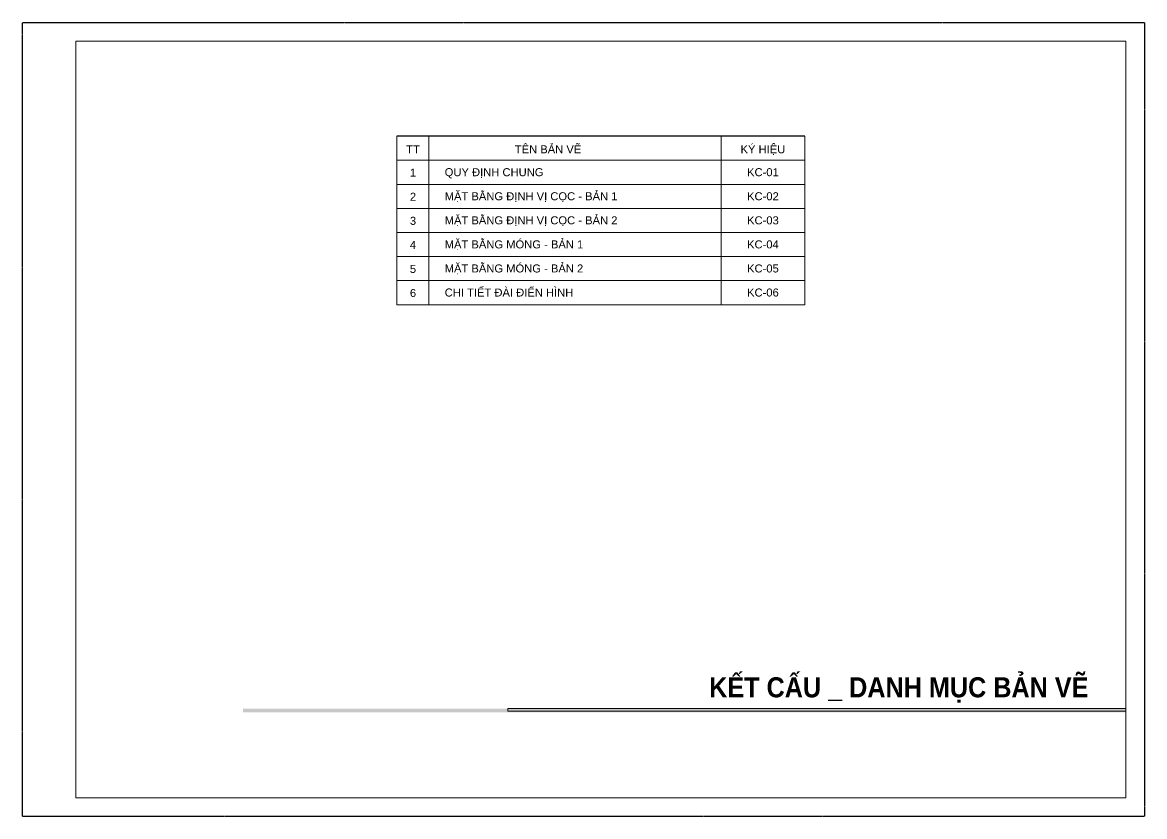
# Model space of a CAD drawing. Header units: millimetres. Extents: x 0 to 837459, y -815537 to -10000.
# Drawn here: x 0 to 168200, y -128941 to -10000 of the extents above; entities that cross this region are included whole.
import ezdxf
from ezdxf.enums import TextEntityAlignment as Align

# ---------------------------------------------------------------- set-up
doc = ezdxf.new("R2010")
doc.units = ezdxf.units.MM
doc.header["$LTSCALE"] = 100
doc.linetypes.add('HIDDEN', pattern=[0.375, 0.25, -0.125])
for name, color, linetype, lineweight in [('QA_MANH', 8, 'Continuous', 9), ('QA_TEXT', 7, 'Continuous', 15), ('QA_THAY', 7, 'Continuous', 15)]:
    doc.layers.add(name, color=color, linetype=linetype, lineweight=lineweight)
doc.styles.add('Arial', font='arial.ttf', dxfattribs={"width": 0.7})
doc.styles.add('HELVETLNSH', font='')
doc.styles.get('HELVETLNSH').set_extended_font_data('.VnHelvetInsH', bold=True)

msp = doc.modelspace()

# ---------------------------------------------------------------- hatches: boundary and pattern name
at = {"layer": 'QA_THAY'}
msp.add_hatch(color=256, dxfattribs=at).paths.add_polyline_path([(33045, -113336), (165397, -113336), (165397, -112778), (33045, -112778)])

# ---------------------------------------------------------------- linework, layer by layer
msp.add_line((117267, -27044), (56140, -27044))
at = {"layer": 'Defpoints', "color": 252, "linetype": 'HIDDEN'}
msp.add_lwpolyline([(0, -10000), (168200, -10000), (168200, -128941), (0, -128941)], close=True, dxfattribs=at)
at = {"layer": 'QA_MANH'}
for p, q in [((117267, -34253), (56140, -34253)), ((117267, -37857), (56140, -37857)), ((117267, -41461), (56140, -41461)), ((117267, -45066), (56140, -45066)), ((117267, -48670), (56140, -48670))]:
    msp.add_line(p, q, dxfattribs=at)
at = {"layer": 'QA_TEXT'}
for p, q in [((117267, -27044), (56140, -27044)), ((56140, -52274), (56140, -27044)), ((60940, -52274), (60940, -27044)), ((104724, -52274), (104724, -27044)), ((117267, -52274), (117267, -27044)), ((117267, -30649), (56140, -30649)), ((117267, -52274), (56140, -52274))]:
    msp.add_line(p, q, dxfattribs=at)
at = {"layer": 'QA_THAY'}
for points in [[(8010, -12803), (165397, -12803), (165397, -126138), (8010, -126138)], [(72750, -113169), (165397, -113169), (165397, -112778), (72750, -112778)]]:
    msp.add_lwpolyline(points, close=True, dxfattribs=at)

# ---------------------------------------------------------------- texts
at = {"layer": 'QA_TEXT', "style": 'Arial'}
for s, p in [('TT', (58540, -29598)), ('TÊN BẢN VẼ', (78788, -29598)), ('KÝ HIỆU', (110995, -29598)), ('1', (58540, -33099)), ('KC-01', (110995, -33029)), ('2', (58540, -36704)), ('KC-02', (110995, -36633)), ('3', (58540, -40308)), ('KC-03', (110995, -40237)), ('4', (58540, -43912)), ('KC-04', (110995, -43842)), ('5', (58540, -47517)), ('KC-05', (110995, -47446)), ('6', (58540, -51121)), ('KC-06', (110995, -51050))]:
    msp.add_text(s, height=1200, dxfattribs=at).set_placement(p, align=Align.CENTER)
for s, p in [('QUY ĐỊNH CHUNG', (63295, -33029)), ('MẶT BẰNG ĐỊNH VỊ CỌC - BẢN 1', (63295, -36633)), ('MẶT BẰNG ĐỊNH VỊ CỌC - BẢN 2', (63295, -40237)), ('MẶT BẰNG MÓNG - BẢN 1', (63295, -43842)), ('MẶT BẰNG MÓNG - BẢN 2', (63295, -47446)), ('CHI TIẾT ĐÀI ĐIỂN HÌNH', (63295, -51050))]:
    msp.add_text(s, height=1199.97, dxfattribs=at).set_placement(p)
at = {"layer": 'QA_TEXT', "style": 'HELVETLNSH', "width": 0.9}
msp.add_text('KÕt cÊu _ danh môc b¶n vÏ', height=3003.57, dxfattribs=at).set_placement((159787, -108084), align=Align.TOP_RIGHT)

doc.saveas('drawing.dxf')
